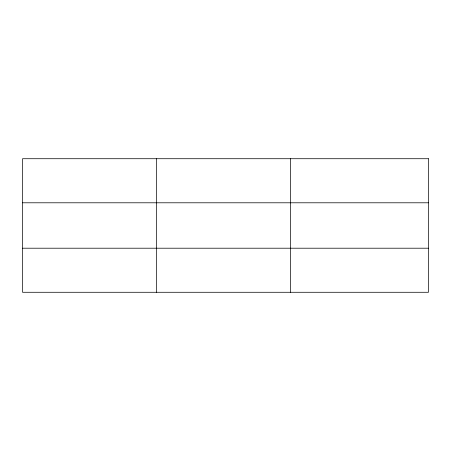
<?xml version="1.0" encoding="UTF-8"?>
<svg xmlns="http://www.w3.org/2000/svg" width="451" height="451" viewBox="0 0 451 451"><rect width="100%" height="100%" fill="white"/><g stroke="black" fill="none" stroke-linecap="round" stroke-linejoin="round"><path stroke-width="0.68" d="M156.497 292.282L156.497 158.718M290.444 292.282L290.444 158.718M22.55 202.792L428.45 202.792M22.55 248.208L428.45 248.208M428.45 158.718L428.45 292.282L22.55 292.282L22.55 158.718L428.45 158.718"/></g></svg>
